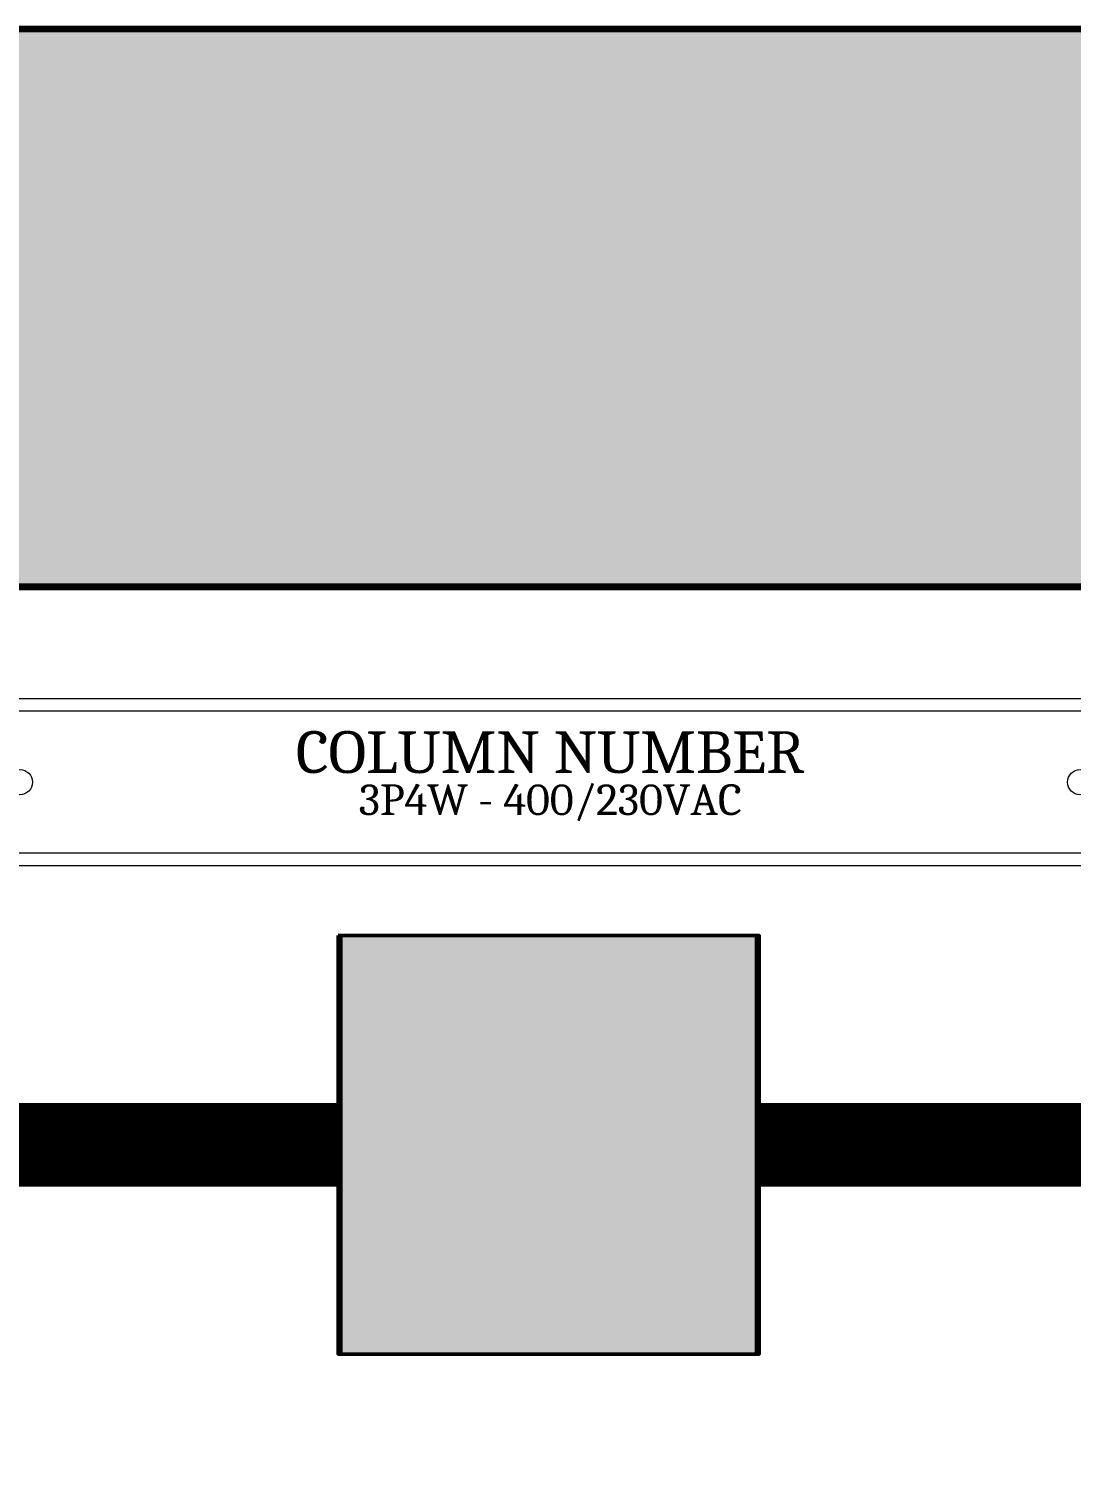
# Model space of a CAD drawing. Header units: millimetres. Extents: x -116965 to 323937, y 291661 to 566926.
# Drawn here: x -44975.8 to -44788.9, y 306779.1 to 307037 of the extents above; entities that cross this region are included whole.
import ezdxf

# ---------------------------------------------------------------- set-up
doc = ezdxf.new("R2010")
doc.units = ezdxf.units.MM
doc.layers.get('0').update_dxf_attribs({"lineweight": 18})
doc.layers.add('C00-00-00', color=7, linetype='Continuous')
doc.layers.add('dien', color=2, linetype='Continuous')
for name, color, linetype, true_color in [('C32-AD-3C', 7, 'Continuous', 0x32ad3c), ('C34-3A-40', 7, 'Continuous', 0x343a40), ('C49-50-57', 7, 'Continuous', 0x495057), ('C62-64-69', 7, 'Continuous', 0x626469)]:
    doc.layers.add(name, color=color, linetype=linetype, true_color=true_color)
doc.styles.add('hwTech', font='Cambria.ttf')

# ---------------------------------------------------------------- blocks, each defined once
blk = doc.blocks.new('QƯEQWQWEQWE')
at = {"color": 0, "lineweight": 13, "ltscale": 100}
blk.add_lwpolyline([(60414.52, 346788.3), (60214.52, 346788.3), (60214.52, 346818.3), (60414.52, 346818.3)], close=True, dxfattribs=at)
blk.add_lwpolyline([(60410.27, 346790.55), (60218.77, 346790.55, -0.414214), (60216.77, 346792.55), (60216.77, 346814.06, -0.414214), (60218.77, 346816.06), (60410.27, 346816.06, -0.414214), (60412.27, 346814.06), (60412.27, 346792.55, -0.414214)], format="xyb", close=True, dxfattribs=at)
at = {"color": 7}
for centre in [(60219.52, 346803.3), (60409.52, 346803.3)]:
    blk.add_circle(centre, 2.25, dxfattribs=at)
at = {"lineweight": -3, "ltscale": 5, "insert": (60314.57, 346808.64), "char_height": 7.5, "attachment_point": 5, "style": 'hwTech'}
blk.add_mtext_dynamic_manual_height_columns('COLUMN NUMBER', width=145.0456, gutter_width=12, heights=[0], dxfattribs=at)
at = {"layer": 'dien', "color": 6, "linetype": 'Continuous', "lineweight": 30, "insert": (60314.57, 346799.61), "char_height": 15, "width": 248.9403, "attachment_point": 5, "style": 'hwTech'}
blk.add_mtext('{\\H0.3667x;3P4W - 400/230VAC} ', dxfattribs=at)

msp = doc.modelspace()

# ---------------------------------------------------------------- hatches: boundary and pattern name
at = {"layer": 'C00-00-00'}
h = msp.add_hatch(color=256, dxfattribs=at)
edge = h.paths.add_edge_path()
edge.add_arc((-44882.827103, 306837.074842), 27.496163, 0, 360)
h = msp.add_hatch(color=256, dxfattribs=at)
edge = h.paths.add_edge_path()
edge.add_arc((-44882.827103, 306837.074842), 27.496163, 0, 360)
h = msp.add_hatch(color=256, dxfattribs=at)
edge = h.paths.add_edge_path()
edge.add_arc((-44882.827103, 306837.074842), 27.496163, 0, 360)
h = msp.add_hatch(color=256, dxfattribs=at)
h.dxf.hatch_style = 2
h.paths.add_polyline_path([(-44915.322565, 306844.573795), (-44850.331641, 306844.573795), (-44850.331641, 306829.575889), (-44915.322565, 306829.575889)])
at = {"layer": 'C32-AD-3C'}
h = msp.add_hatch(color=256, dxfattribs=at)
h.dxf.hatch_style = 2
h.paths.add_polyline_path([(-44905.323962, 306824.576586), (-44890.326056, 306824.576586), (-44890.326056, 306799.580076), (-44905.323962, 306799.580076)])
h = msp.add_hatch(color=256, dxfattribs=at)
h.dxf.hatch_style = 2
h.paths.add_polyline_path([(-44905.323962, 306824.576586), (-44890.326056, 306824.576586), (-44890.326056, 306799.580076), (-44905.323962, 306799.580076)])
h = msp.add_hatch(color=256, dxfattribs=at)
h.dxf.hatch_style = 2
h.paths.add_polyline_path([(-44905.323962, 306824.576586), (-44890.326056, 306824.576586), (-44890.326056, 306799.580076), (-44905.323962, 306799.580076)])
at = {"layer": 'C34-3A-40'}
h = msp.add_hatch(color=256, dxfattribs=at)
h.dxf.hatch_style = 2
h.paths.add_polyline_path([(-45232.295346, 307037.046927), (-44532.393056, 307037.046927), (-44532.393056, 306937.060883), (-45232.295346, 306937.060883)])
at = {"layer": 'C49-50-57'}
h = msp.add_hatch(color=256, dxfattribs=at)
h.dxf.hatch_style = 2
h.paths.add_polyline_path([(-44920.321868, 306874.569608), (-44845.332337, 306874.569608), (-44845.332337, 306799.580076), (-44920.321868, 306799.580076)])
h = msp.add_hatch(color=256, dxfattribs=at)
h.dxf.hatch_style = 2
h.paths.add_polyline_path([(-44920.321868, 306874.569608), (-44845.332337, 306874.569608), (-44845.332337, 306799.580076), (-44920.321868, 306799.580076)])
h = msp.add_hatch(color=256, dxfattribs=at)
h.dxf.hatch_style = 2
h.paths.add_polyline_path([(-44920.321868, 306874.569608), (-44845.332337, 306874.569608), (-44845.332337, 306799.580076), (-44920.321868, 306799.580076)])
at = {"layer": 'C62-64-69'}
h = msp.add_hatch(color=256, dxfattribs=at)
h.dxf.hatch_style = 2
h.paths.add_polyline_path([(-44976.331081, 307028.048183), (-44944.335546, 307028.048183), (-44944.335546, 307021.049158), (-44976.331081, 307021.049158)])
h = msp.add_hatch(color=256, dxfattribs=at)
h.dxf.hatch_style = 2
h.paths.add_polyline_path([(-44944.335546, 307028.048183), (-44912.340012, 307028.048183), (-44912.340012, 307021.049158), (-44944.335546, 307021.049158)])
h = msp.add_hatch(color=256, dxfattribs=at)
h.dxf.hatch_style = 2
h.paths.add_polyline_path([(-44944.335546, 307028.048183), (-44912.340012, 307028.048183), (-44912.340012, 307021.049158), (-44944.335546, 307021.049158)])
h = msp.add_hatch(color=256, dxfattribs=at)
h.dxf.hatch_style = 2
h.paths.add_polyline_path([(-44912.340012, 307028.048183), (-44880.344481, 307028.048183), (-44880.344481, 307021.049158), (-44912.340012, 307021.049158)])
h = msp.add_hatch(color=256, dxfattribs=at)
h.dxf.hatch_style = 2
h.paths.add_polyline_path([(-44912.340012, 307028.048183), (-44880.344481, 307028.048183), (-44880.344481, 307021.049158), (-44912.340012, 307021.049158)])
h = msp.add_hatch(color=256, dxfattribs=at)
h.dxf.hatch_style = 2
h.paths.add_polyline_path([(-44880.344481, 307028.048183), (-44848.348946, 307028.048183), (-44848.348946, 307021.049158), (-44880.344481, 307021.049158)])
h = msp.add_hatch(color=256, dxfattribs=at)
h.dxf.hatch_style = 2
h.paths.add_polyline_path([(-44880.344481, 307028.048183), (-44848.348946, 307028.048183), (-44848.348946, 307021.049158), (-44880.344481, 307021.049158)])
h = msp.add_hatch(color=256, dxfattribs=at)
h.dxf.hatch_style = 2
h.paths.add_polyline_path([(-44848.348946, 307028.048183), (-44816.353412, 307028.048183), (-44816.353412, 307021.049158), (-44848.348946, 307021.049158)])
h = msp.add_hatch(color=256, dxfattribs=at)
h.dxf.hatch_style = 2
h.paths.add_polyline_path([(-44848.348946, 307028.048183), (-44816.353412, 307028.048183), (-44816.353412, 307021.049158), (-44848.348946, 307021.049158)])
h = msp.add_hatch(color=256, dxfattribs=at)
h.dxf.hatch_style = 2
h.paths.add_polyline_path([(-44816.353412, 307028.048183), (-44784.357881, 307028.048183), (-44784.357881, 307021.049158), (-44816.353412, 307021.049158)])
h = msp.add_hatch(color=256, dxfattribs=at)
h.dxf.hatch_style = 2
h.paths.add_polyline_path([(-44976.331081, 307021.049158), (-44944.335546, 307021.049158), (-44944.335546, 307019.049439), (-44976.331081, 307019.049439)])
h = msp.add_hatch(color=256, dxfattribs=at)
h.dxf.hatch_style = 2
h.paths.add_polyline_path([(-44944.335546, 307021.049158), (-44912.340012, 307021.049158), (-44912.340012, 307019.049439), (-44944.335546, 307019.049439)])
h = msp.add_hatch(color=256, dxfattribs=at)
h.dxf.hatch_style = 2
h.paths.add_polyline_path([(-44944.335546, 307021.049158), (-44912.340012, 307021.049158), (-44912.340012, 307019.049439), (-44944.335546, 307019.049439)])
h = msp.add_hatch(color=256, dxfattribs=at)
h.dxf.hatch_style = 2
h.paths.add_polyline_path([(-44912.340012, 307021.049158), (-44880.344481, 307021.049158), (-44880.344481, 307019.049439), (-44912.340012, 307019.049439)])
h = msp.add_hatch(color=256, dxfattribs=at)
h.dxf.hatch_style = 2
h.paths.add_polyline_path([(-44912.340012, 307021.049158), (-44880.344481, 307021.049158), (-44880.344481, 307019.049439), (-44912.340012, 307019.049439)])
h = msp.add_hatch(color=256, dxfattribs=at)
h.dxf.hatch_style = 2
h.paths.add_polyline_path([(-44880.344481, 307021.049158), (-44848.348946, 307021.049158), (-44848.348946, 307019.049439), (-44880.344481, 307019.049439)])
h = msp.add_hatch(color=256, dxfattribs=at)
h.dxf.hatch_style = 2
h.paths.add_polyline_path([(-44880.344481, 307021.049158), (-44848.348946, 307021.049158), (-44848.348946, 307019.049439), (-44880.344481, 307019.049439)])
h = msp.add_hatch(color=256, dxfattribs=at)
h.dxf.hatch_style = 2
h.paths.add_polyline_path([(-44848.348946, 307021.049158), (-44816.353412, 307021.049158), (-44816.353412, 307019.049439), (-44848.348946, 307019.049439)])
h = msp.add_hatch(color=256, dxfattribs=at)
h.dxf.hatch_style = 2
h.paths.add_polyline_path([(-44848.348946, 307021.049158), (-44816.353412, 307021.049158), (-44816.353412, 307019.049439), (-44848.348946, 307019.049439)])
h = msp.add_hatch(color=256, dxfattribs=at)
h.dxf.hatch_style = 2
h.paths.add_polyline_path([(-44816.353412, 307021.049158), (-44784.357881, 307021.049158), (-44784.357881, 307019.049439), (-44816.353412, 307019.049439)])
h = msp.add_hatch(color=256, dxfattribs=at)
h.dxf.hatch_style = 2
h.paths.add_polyline_path([(-44976.331081, 307019.049439), (-44944.335546, 307019.049439), (-44944.335546, 307012.050414), (-44976.331081, 307012.050414)])
h = msp.add_hatch(color=256, dxfattribs=at)
h.dxf.hatch_style = 2
h.paths.add_polyline_path([(-44944.335546, 307019.049439), (-44912.340012, 307019.049439), (-44912.340012, 307012.050414), (-44944.335546, 307012.050414)])
h = msp.add_hatch(color=256, dxfattribs=at)
h.dxf.hatch_style = 2
h.paths.add_polyline_path([(-44944.335546, 307019.049439), (-44912.340012, 307019.049439), (-44912.340012, 307012.050414), (-44944.335546, 307012.050414)])
h = msp.add_hatch(color=256, dxfattribs=at)
h.dxf.hatch_style = 2
h.paths.add_polyline_path([(-44912.340012, 307019.049439), (-44880.344481, 307019.049439), (-44880.344481, 307012.050414), (-44912.340012, 307012.050414)])
h = msp.add_hatch(color=256, dxfattribs=at)
h.dxf.hatch_style = 2
h.paths.add_polyline_path([(-44912.340012, 307019.049439), (-44880.344481, 307019.049439), (-44880.344481, 307012.050414), (-44912.340012, 307012.050414)])
h = msp.add_hatch(color=256, dxfattribs=at)
h.dxf.hatch_style = 2
h.paths.add_polyline_path([(-44880.344481, 307019.049439), (-44848.348946, 307019.049439), (-44848.348946, 307012.050414), (-44880.344481, 307012.050414)])
h = msp.add_hatch(color=256, dxfattribs=at)
h.dxf.hatch_style = 2
h.paths.add_polyline_path([(-44880.344481, 307019.049439), (-44848.348946, 307019.049439), (-44848.348946, 307012.050414), (-44880.344481, 307012.050414)])
h = msp.add_hatch(color=256, dxfattribs=at)
h.dxf.hatch_style = 2
h.paths.add_polyline_path([(-44848.348946, 307019.049439), (-44816.353412, 307019.049439), (-44816.353412, 307012.050414), (-44848.348946, 307012.050414)])
h = msp.add_hatch(color=256, dxfattribs=at)
h.dxf.hatch_style = 2
h.paths.add_polyline_path([(-44848.348946, 307019.049439), (-44816.353412, 307019.049439), (-44816.353412, 307012.050414), (-44848.348946, 307012.050414)])
h = msp.add_hatch(color=256, dxfattribs=at)
h.dxf.hatch_style = 2
h.paths.add_polyline_path([(-44816.353412, 307019.049439), (-44784.357881, 307019.049439), (-44784.357881, 307012.050414), (-44816.353412, 307012.050414)])
h = msp.add_hatch(color=256, dxfattribs=at)
h.dxf.hatch_style = 2
h.paths.add_polyline_path([(-44976.331081, 307012.050414), (-44944.335546, 307012.050414), (-44944.335546, 307010.050695), (-44976.331081, 307010.050695)])
h = msp.add_hatch(color=256, dxfattribs=at)
h.dxf.hatch_style = 2
h.paths.add_polyline_path([(-44944.335546, 307012.050414), (-44912.340012, 307012.050414), (-44912.340012, 307010.050695), (-44944.335546, 307010.050695)])
h = msp.add_hatch(color=256, dxfattribs=at)
h.dxf.hatch_style = 2
h.paths.add_polyline_path([(-44944.335546, 307012.050414), (-44912.340012, 307012.050414), (-44912.340012, 307010.050695), (-44944.335546, 307010.050695)])
h = msp.add_hatch(color=256, dxfattribs=at)
h.dxf.hatch_style = 2
h.paths.add_polyline_path([(-44912.340012, 307012.050414), (-44880.344481, 307012.050414), (-44880.344481, 307010.050695), (-44912.340012, 307010.050695)])
h = msp.add_hatch(color=256, dxfattribs=at)
h.dxf.hatch_style = 2
h.paths.add_polyline_path([(-44912.340012, 307012.050414), (-44880.344481, 307012.050414), (-44880.344481, 307010.050695), (-44912.340012, 307010.050695)])
h = msp.add_hatch(color=256, dxfattribs=at)
h.dxf.hatch_style = 2
h.paths.add_polyline_path([(-44880.344481, 307012.050414), (-44848.348946, 307012.050414), (-44848.348946, 307010.050695), (-44880.344481, 307010.050695)])
h = msp.add_hatch(color=256, dxfattribs=at)
h.dxf.hatch_style = 2
h.paths.add_polyline_path([(-44880.344481, 307012.050414), (-44848.348946, 307012.050414), (-44848.348946, 307010.050695), (-44880.344481, 307010.050695)])
h = msp.add_hatch(color=256, dxfattribs=at)
h.dxf.hatch_style = 2
h.paths.add_polyline_path([(-44848.348946, 307012.050414), (-44816.353412, 307012.050414), (-44816.353412, 307010.050695), (-44848.348946, 307010.050695)])
h = msp.add_hatch(color=256, dxfattribs=at)
h.dxf.hatch_style = 2
h.paths.add_polyline_path([(-44848.348946, 307012.050414), (-44816.353412, 307012.050414), (-44816.353412, 307010.050695), (-44848.348946, 307010.050695)])
h = msp.add_hatch(color=256, dxfattribs=at)
h.dxf.hatch_style = 2
h.paths.add_polyline_path([(-44816.353412, 307012.050414), (-44784.357881, 307012.050414), (-44784.357881, 307010.050695), (-44816.353412, 307010.050695)])
h = msp.add_hatch(color=256, dxfattribs=at)
h.dxf.hatch_style = 2
h.paths.add_polyline_path([(-44976.331081, 307010.050695), (-44944.335546, 307010.050695), (-44944.335546, 307003.05167), (-44976.331081, 307003.05167)])
h = msp.add_hatch(color=256, dxfattribs=at)
h.dxf.hatch_style = 2
h.paths.add_polyline_path([(-44944.335546, 307010.050695), (-44912.340012, 307010.050695), (-44912.340012, 307003.05167), (-44944.335546, 307003.05167)])
h = msp.add_hatch(color=256, dxfattribs=at)
h.dxf.hatch_style = 2
h.paths.add_polyline_path([(-44944.335546, 307010.050695), (-44912.340012, 307010.050695), (-44912.340012, 307003.05167), (-44944.335546, 307003.05167)])
h = msp.add_hatch(color=256, dxfattribs=at)
h.dxf.hatch_style = 2
h.paths.add_polyline_path([(-44912.340012, 307010.050695), (-44880.344481, 307010.050695), (-44880.344481, 307003.05167), (-44912.340012, 307003.05167)])
h = msp.add_hatch(color=256, dxfattribs=at)
h.dxf.hatch_style = 2
h.paths.add_polyline_path([(-44912.340012, 307010.050695), (-44880.344481, 307010.050695), (-44880.344481, 307003.05167), (-44912.340012, 307003.05167)])
h = msp.add_hatch(color=256, dxfattribs=at)
h.dxf.hatch_style = 2
h.paths.add_polyline_path([(-44880.344481, 307010.050695), (-44848.348946, 307010.050695), (-44848.348946, 307003.05167), (-44880.344481, 307003.05167)])
h = msp.add_hatch(color=256, dxfattribs=at)
h.dxf.hatch_style = 2
h.paths.add_polyline_path([(-44880.344481, 307010.050695), (-44848.348946, 307010.050695), (-44848.348946, 307003.05167), (-44880.344481, 307003.05167)])
h = msp.add_hatch(color=256, dxfattribs=at)
h.dxf.hatch_style = 2
h.paths.add_polyline_path([(-44848.348946, 307010.050695), (-44816.353412, 307010.050695), (-44816.353412, 307003.05167), (-44848.348946, 307003.05167)])
h = msp.add_hatch(color=256, dxfattribs=at)
h.dxf.hatch_style = 2
h.paths.add_polyline_path([(-44848.348946, 307010.050695), (-44816.353412, 307010.050695), (-44816.353412, 307003.05167), (-44848.348946, 307003.05167)])
h = msp.add_hatch(color=256, dxfattribs=at)
h.dxf.hatch_style = 2
h.paths.add_polyline_path([(-44816.353412, 307010.050695), (-44784.357881, 307010.050695), (-44784.357881, 307003.05167), (-44816.353412, 307003.05167)])
h = msp.add_hatch(color=256, dxfattribs=at)
h.dxf.hatch_style = 2
h.paths.add_polyline_path([(-44976.331081, 307003.05167), (-44944.335546, 307003.05167), (-44944.335546, 307001.051952), (-44976.331081, 307001.051952)])
h = msp.add_hatch(color=256, dxfattribs=at)
h.dxf.hatch_style = 2
h.paths.add_polyline_path([(-44976.331081, 307001.051952), (-44944.335546, 307001.051952), (-44944.335546, 306994.052926), (-44976.331081, 306994.052926)])
h = msp.add_hatch(color=256, dxfattribs=at)
h.dxf.hatch_style = 2
h.paths.add_polyline_path([(-44944.335546, 307003.05167), (-44912.340012, 307003.05167), (-44912.340012, 307001.051952), (-44944.335546, 307001.051952)])
h = msp.add_hatch(color=256, dxfattribs=at)
h.dxf.hatch_style = 2
h.paths.add_polyline_path([(-44944.335546, 307003.05167), (-44912.340012, 307003.05167), (-44912.340012, 307001.051952), (-44944.335546, 307001.051952)])
h = msp.add_hatch(color=256, dxfattribs=at)
h.dxf.hatch_style = 2
h.paths.add_polyline_path([(-44944.335546, 307001.051952), (-44912.340012, 307001.051952), (-44912.340012, 306994.052926), (-44944.335546, 306994.052926)])
h = msp.add_hatch(color=256, dxfattribs=at)
h.dxf.hatch_style = 2
h.paths.add_polyline_path([(-44944.335546, 307001.051952), (-44912.340012, 307001.051952), (-44912.340012, 306994.052926), (-44944.335546, 306994.052926)])
h = msp.add_hatch(color=256, dxfattribs=at)
h.dxf.hatch_style = 2
h.paths.add_polyline_path([(-44912.340012, 307003.05167), (-44880.344481, 307003.05167), (-44880.344481, 307001.051952), (-44912.340012, 307001.051952)])
h = msp.add_hatch(color=256, dxfattribs=at)
h.dxf.hatch_style = 2
h.paths.add_polyline_path([(-44912.340012, 307003.05167), (-44880.344481, 307003.05167), (-44880.344481, 307001.051952), (-44912.340012, 307001.051952)])
h = msp.add_hatch(color=256, dxfattribs=at)
h.dxf.hatch_style = 2
h.paths.add_polyline_path([(-44912.340012, 307001.051952), (-44880.344481, 307001.051952), (-44880.344481, 306994.052926), (-44912.340012, 306994.052926)])
h = msp.add_hatch(color=256, dxfattribs=at)
h.dxf.hatch_style = 2
h.paths.add_polyline_path([(-44912.340012, 307001.051952), (-44880.344481, 307001.051952), (-44880.344481, 306994.052926), (-44912.340012, 306994.052926)])
h = msp.add_hatch(color=256, dxfattribs=at)
h.dxf.hatch_style = 2
h.paths.add_polyline_path([(-44880.344481, 307003.05167), (-44848.348946, 307003.05167), (-44848.348946, 307001.051952), (-44880.344481, 307001.051952)])
h = msp.add_hatch(color=256, dxfattribs=at)
h.dxf.hatch_style = 2
h.paths.add_polyline_path([(-44880.344481, 307003.05167), (-44848.348946, 307003.05167), (-44848.348946, 307001.051952), (-44880.344481, 307001.051952)])
h = msp.add_hatch(color=256, dxfattribs=at)
h.dxf.hatch_style = 2
h.paths.add_polyline_path([(-44880.344481, 307001.051952), (-44848.348946, 307001.051952), (-44848.348946, 306994.052926), (-44880.344481, 306994.052926)])
h = msp.add_hatch(color=256, dxfattribs=at)
h.dxf.hatch_style = 2
h.paths.add_polyline_path([(-44880.344481, 307001.051952), (-44848.348946, 307001.051952), (-44848.348946, 306994.052926), (-44880.344481, 306994.052926)])
h = msp.add_hatch(color=256, dxfattribs=at)
h.dxf.hatch_style = 2
h.paths.add_polyline_path([(-44848.348946, 307003.05167), (-44816.353412, 307003.05167), (-44816.353412, 307001.051952), (-44848.348946, 307001.051952)])
h = msp.add_hatch(color=256, dxfattribs=at)
h.dxf.hatch_style = 2
h.paths.add_polyline_path([(-44848.348946, 307003.05167), (-44816.353412, 307003.05167), (-44816.353412, 307001.051952), (-44848.348946, 307001.051952)])
h = msp.add_hatch(color=256, dxfattribs=at)
h.dxf.hatch_style = 2
h.paths.add_polyline_path([(-44848.348946, 307001.051952), (-44816.353412, 307001.051952), (-44816.353412, 306994.052926), (-44848.348946, 306994.052926)])
h = msp.add_hatch(color=256, dxfattribs=at)
h.dxf.hatch_style = 2
h.paths.add_polyline_path([(-44848.348946, 307001.051952), (-44816.353412, 307001.051952), (-44816.353412, 306994.052926), (-44848.348946, 306994.052926)])
h = msp.add_hatch(color=256, dxfattribs=at)
h.dxf.hatch_style = 2
h.paths.add_polyline_path([(-44816.353412, 307003.05167), (-44784.357881, 307003.05167), (-44784.357881, 307001.051952), (-44816.353412, 307001.051952)])
h = msp.add_hatch(color=256, dxfattribs=at)
h.dxf.hatch_style = 2
h.paths.add_polyline_path([(-44816.353412, 307001.051952), (-44784.357881, 307001.051952), (-44784.357881, 306994.052926), (-44816.353412, 306994.052926)])
h = msp.add_hatch(color=256, dxfattribs=at)
h.dxf.hatch_style = 2
h.paths.add_polyline_path([(-44976.331081, 306994.052926), (-44944.335546, 306994.052926), (-44944.335546, 306992.053208), (-44976.331081, 306992.053208)])
h = msp.add_hatch(color=256, dxfattribs=at)
h.dxf.hatch_style = 2
h.paths.add_polyline_path([(-44944.335546, 306994.052926), (-44912.340012, 306994.052926), (-44912.340012, 306992.053208), (-44944.335546, 306992.053208)])
h = msp.add_hatch(color=256, dxfattribs=at)
h.dxf.hatch_style = 2
h.paths.add_polyline_path([(-44944.335546, 306994.052926), (-44912.340012, 306994.052926), (-44912.340012, 306992.053208), (-44944.335546, 306992.053208)])
h = msp.add_hatch(color=256, dxfattribs=at)
h.dxf.hatch_style = 2
h.paths.add_polyline_path([(-44912.340012, 306994.052926), (-44880.344481, 306994.052926), (-44880.344481, 306992.053208), (-44912.340012, 306992.053208)])
h = msp.add_hatch(color=256, dxfattribs=at)
h.dxf.hatch_style = 2
h.paths.add_polyline_path([(-44912.340012, 306994.052926), (-44880.344481, 306994.052926), (-44880.344481, 306992.053208), (-44912.340012, 306992.053208)])
h = msp.add_hatch(color=256, dxfattribs=at)
h.dxf.hatch_style = 2
h.paths.add_polyline_path([(-44880.344481, 306994.052926), (-44848.348946, 306994.052926), (-44848.348946, 306992.053208), (-44880.344481, 306992.053208)])
h = msp.add_hatch(color=256, dxfattribs=at)
h.dxf.hatch_style = 2
h.paths.add_polyline_path([(-44880.344481, 306994.052926), (-44848.348946, 306994.052926), (-44848.348946, 306992.053208), (-44880.344481, 306992.053208)])
h = msp.add_hatch(color=256, dxfattribs=at)
h.dxf.hatch_style = 2
h.paths.add_polyline_path([(-44848.348946, 306994.052926), (-44816.353412, 306994.052926), (-44816.353412, 306992.053208), (-44848.348946, 306992.053208)])
h = msp.add_hatch(color=256, dxfattribs=at)
h.dxf.hatch_style = 2
h.paths.add_polyline_path([(-44848.348946, 306994.052926), (-44816.353412, 306994.052926), (-44816.353412, 306992.053208), (-44848.348946, 306992.053208)])
h = msp.add_hatch(color=256, dxfattribs=at)
h.dxf.hatch_style = 2
h.paths.add_polyline_path([(-44816.353412, 306994.052926), (-44784.357881, 306994.052926), (-44784.357881, 306992.053208), (-44816.353412, 306992.053208)])
h = msp.add_hatch(color=256, dxfattribs=at)
h.dxf.hatch_style = 2
h.paths.add_polyline_path([(-44976.331081, 306992.053208), (-44944.335546, 306992.053208), (-44944.335546, 306985.054183), (-44976.331081, 306985.054183)])
h = msp.add_hatch(color=256, dxfattribs=at)
h.dxf.hatch_style = 2
h.paths.add_polyline_path([(-44944.335546, 306992.053208), (-44912.340012, 306992.053208), (-44912.340012, 306985.054183), (-44944.335546, 306985.054183)])
h = msp.add_hatch(color=256, dxfattribs=at)
h.dxf.hatch_style = 2
h.paths.add_polyline_path([(-44944.335546, 306992.053208), (-44912.340012, 306992.053208), (-44912.340012, 306985.054183), (-44944.335546, 306985.054183)])
h = msp.add_hatch(color=256, dxfattribs=at)
h.dxf.hatch_style = 2
h.paths.add_polyline_path([(-44912.340012, 306992.053208), (-44880.344481, 306992.053208), (-44880.344481, 306985.054183), (-44912.340012, 306985.054183)])
h = msp.add_hatch(color=256, dxfattribs=at)
h.dxf.hatch_style = 2
h.paths.add_polyline_path([(-44912.340012, 306992.053208), (-44880.344481, 306992.053208), (-44880.344481, 306985.054183), (-44912.340012, 306985.054183)])
h = msp.add_hatch(color=256, dxfattribs=at)
h.dxf.hatch_style = 2
h.paths.add_polyline_path([(-44880.344481, 306992.053208), (-44848.348946, 306992.053208), (-44848.348946, 306985.054183), (-44880.344481, 306985.054183)])
h = msp.add_hatch(color=256, dxfattribs=at)
h.dxf.hatch_style = 2
h.paths.add_polyline_path([(-44880.344481, 306992.053208), (-44848.348946, 306992.053208), (-44848.348946, 306985.054183), (-44880.344481, 306985.054183)])
h = msp.add_hatch(color=256, dxfattribs=at)
h.dxf.hatch_style = 2
h.paths.add_polyline_path([(-44848.348946, 306992.053208), (-44816.353412, 306992.053208), (-44816.353412, 306985.054183), (-44848.348946, 306985.054183)])
h = msp.add_hatch(color=256, dxfattribs=at)
h.dxf.hatch_style = 2
h.paths.add_polyline_path([(-44848.348946, 306992.053208), (-44816.353412, 306992.053208), (-44816.353412, 306985.054183), (-44848.348946, 306985.054183)])
h = msp.add_hatch(color=256, dxfattribs=at)
h.dxf.hatch_style = 2
h.paths.add_polyline_path([(-44816.353412, 306992.053208), (-44784.357881, 306992.053208), (-44784.357881, 306985.054183), (-44816.353412, 306985.054183)])
h = msp.add_hatch(color=256, dxfattribs=at)
h.dxf.hatch_style = 2
h.paths.add_polyline_path([(-44976.331081, 306985.054183), (-44944.335546, 306985.054183), (-44944.335546, 306983.054464), (-44976.331081, 306983.054464)])
h = msp.add_hatch(color=256, dxfattribs=at)
h.dxf.hatch_style = 2
h.paths.add_polyline_path([(-44944.335546, 306985.054183), (-44912.340012, 306985.054183), (-44912.340012, 306983.054464), (-44944.335546, 306983.054464)])
h = msp.add_hatch(color=256, dxfattribs=at)
h.dxf.hatch_style = 2
h.paths.add_polyline_path([(-44944.335546, 306985.054183), (-44912.340012, 306985.054183), (-44912.340012, 306983.054464), (-44944.335546, 306983.054464)])
h = msp.add_hatch(color=256, dxfattribs=at)
h.dxf.hatch_style = 2
h.paths.add_polyline_path([(-44912.340012, 306985.054183), (-44880.344481, 306985.054183), (-44880.344481, 306983.054464), (-44912.340012, 306983.054464)])
h = msp.add_hatch(color=256, dxfattribs=at)
h.dxf.hatch_style = 2
h.paths.add_polyline_path([(-44912.340012, 306985.054183), (-44880.344481, 306985.054183), (-44880.344481, 306983.054464), (-44912.340012, 306983.054464)])
h = msp.add_hatch(color=256, dxfattribs=at)
h.dxf.hatch_style = 2
h.paths.add_polyline_path([(-44880.344481, 306985.054183), (-44848.348946, 306985.054183), (-44848.348946, 306983.054464), (-44880.344481, 306983.054464)])
h = msp.add_hatch(color=256, dxfattribs=at)
h.dxf.hatch_style = 2
h.paths.add_polyline_path([(-44880.344481, 306985.054183), (-44848.348946, 306985.054183), (-44848.348946, 306983.054464), (-44880.344481, 306983.054464)])
h = msp.add_hatch(color=256, dxfattribs=at)
h.dxf.hatch_style = 2
h.paths.add_polyline_path([(-44848.348946, 306985.054183), (-44816.353412, 306985.054183), (-44816.353412, 306983.054464), (-44848.348946, 306983.054464)])
h = msp.add_hatch(color=256, dxfattribs=at)
h.dxf.hatch_style = 2
h.paths.add_polyline_path([(-44848.348946, 306985.054183), (-44816.353412, 306985.054183), (-44816.353412, 306983.054464), (-44848.348946, 306983.054464)])
h = msp.add_hatch(color=256, dxfattribs=at)
h.dxf.hatch_style = 2
h.paths.add_polyline_path([(-44816.353412, 306985.054183), (-44784.357881, 306985.054183), (-44784.357881, 306983.054464), (-44816.353412, 306983.054464)])

# ---------------------------------------------------------------- linework, layer by layer
at = {"color": 1, "lineweight": -3, "ltscale": 5, "const_width": 15}
for points in [[(-44920.321868, 306837.074842), (-45054.656793, 306837.074842)], [(-44845.332337, 306837.074842), (-44479.429349, 306837.074842)]]:
    msp.add_lwpolyline(points, dxfattribs=at)
at = {"layer": 'C00-00-00', "lineweight": 211}
for points in [[(-45232.295346, 307037.046927), (-44532.393056, 307037.046927), (-44532.393056, 304837.354008), (-45232.295346, 304837.354008)], [(-45232.295346, 307037.046927), (-44532.393056, 307037.046927), (-44532.393056, 306937.060883), (-45232.295346, 306937.060883)]]:
    msp.add_lwpolyline(points, close=True, dxfattribs=at)
at = {"layer": 'C00-00-00', "lineweight": 100}
msp.add_lwpolyline([(-45232.295346, 306937.060883), (-44532.393056, 306937.060883), (-44532.393056, 306737.088802), (-45232.295346, 306737.088802)], close=True, dxfattribs=at)
at = {"layer": 'C00-00-00', "lineweight": 50}
for points in [[(-44920.321868, 306874.569608), (-44845.332337, 306874.569608), (-44845.332337, 306799.580076), (-44920.321868, 306799.580076)], [(-44920.321868, 306874.569608), (-44845.332337, 306874.569608), (-44845.332337, 306799.580076), (-44920.321868, 306799.580076)], [(-44919.838967, 306874.569608), (-44844.849436, 306874.569608), (-44844.849436, 306799.580076), (-44919.838967, 306799.580076)]]:
    msp.add_lwpolyline(points, close=True, dxfattribs=at)

# ---------------------------------------------------------------- block references
at = {"lineweight": -3}
msp.add_blockref('QƯEQWQWEQWE', (-105196.863554, -39901.243461), dxfattribs=at)

doc.saveas('drawing.dxf')
